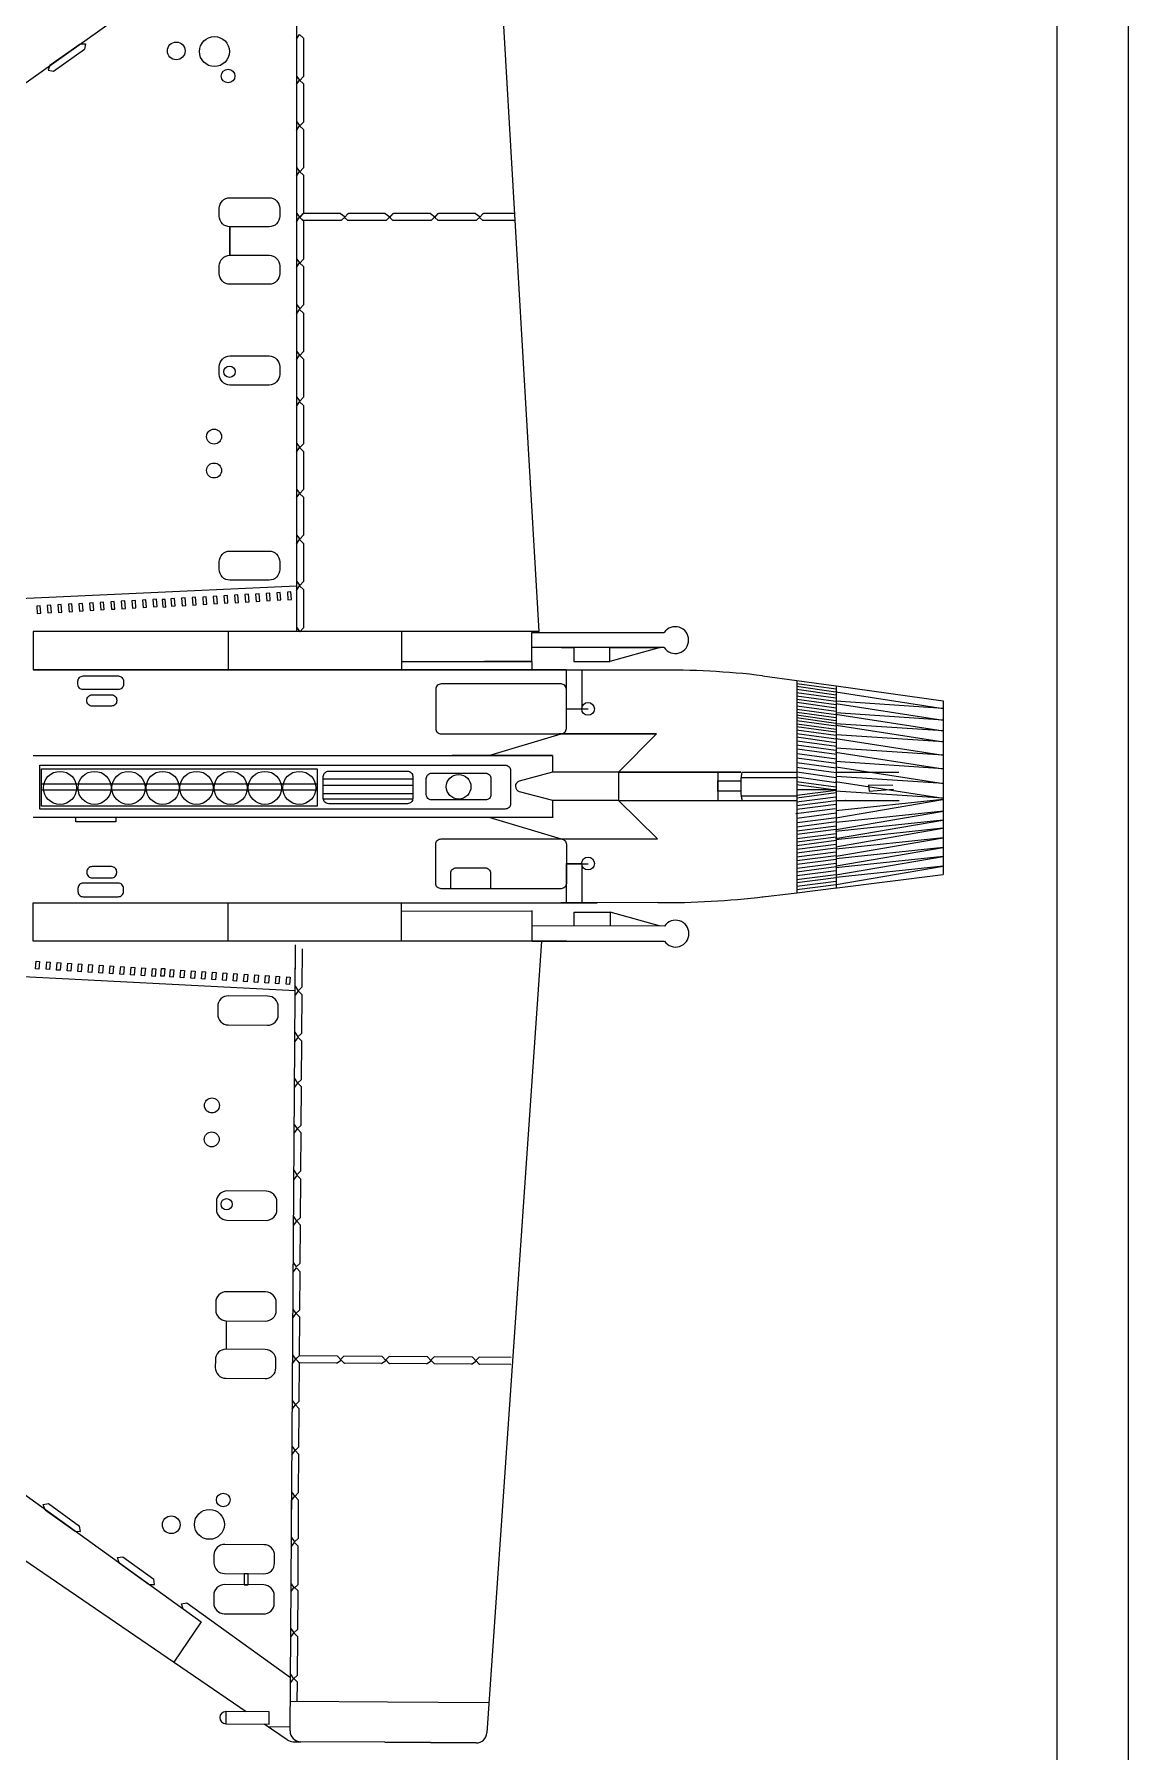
# Model space of a CAD drawing. Header units: feet. Extents: x 0 to 688502, y 0 to 2065459.
# Drawn here: x 8.833 to 11.89, y 6.053 to 10.853 of the extents above; entities that cross this region are included whole.
import ezdxf

# ---------------------------------------------------------------- set-up
doc = ezdxf.new("R2010")
doc.units = ezdxf.units.FT

msp = doc.modelspace()

# ---------------------------------------------------------------- linework, layer by layer
for p, q in [((9.5651, 11.3809), (9.5651, 9.1837)), ((10.2427, 9.1837), (10.1152, 11.3826)), ((6.785, 9.2788), (9.315, 11.0779)), ((9.5651, 10.8399), (9.5737, 10.8525)), ((9.5737, 10.8525), (9.5846, 10.842)), ((8.8764, 10.7671), (8.9606, 10.827)), ((8.8864, 10.7502), (8.9733, 10.8121)), ((8.9606, 10.827), (8.9759, 10.827)), ((8.9759, 10.827), (8.9733, 10.8121)), ((8.981, 10.8406), (8.9809, 10.8403)), ((9.5651, 10.8429), (9.5651, 10.7361)), ((9.5846, 10.842), (9.5846, 10.7352)), ((8.8764, 10.7671), (8.8714, 10.7527)), ((8.8566, 10.7523), (8.8571, 10.7523)), ((8.8714, 10.7527), (8.8864, 10.7502)), ((9.5651, 10.7366), (9.5743, 10.7244)), ((9.5651, 10.7126), (9.5737, 10.7252)), ((9.5737, 10.7252), (9.5846, 10.7147)), ((9.5743, 10.7244), (9.5846, 10.7352)), ((9.5846, 10.7147), (9.5846, 10.6079)), ((9.5651, 10.6093), (9.5743, 10.597)), ((9.5651, 10.5846), (9.5737, 10.5973)), ((9.5737, 10.5973), (9.5846, 10.5868)), ((9.5743, 10.597), (9.5846, 10.6079)), ((9.5846, 10.5868), (9.5846, 10.48)), ((9.5651, 10.4813), (9.5743, 10.4691)), ((9.5651, 10.457), (9.5737, 10.4696)), ((9.5737, 10.4696), (9.5846, 10.4592)), ((9.5743, 10.4691), (9.5846, 10.48)), ((9.5846, 10.4592), (9.5846, 10.3523)), ((9.5651, 10.3537), (9.5743, 10.3415)), ((9.5651, 10.3291), (9.5737, 10.3417)), ((9.5737, 10.3417), (9.5846, 10.3312)), ((9.5743, 10.3415), (9.5846, 10.3523)), ((9.5743, 10.3415), (9.5842, 10.3519)), ((9.5836, 10.3325), (9.5743, 10.3415)), ((9.6904, 10.3325), (9.5836, 10.3325)), ((9.5842, 10.3519), (9.585, 10.352)), ((9.5846, 10.3312), (9.5846, 10.2244)), ((9.6882, 10.352), (9.585, 10.352)), ((9.6882, 10.352), (9.7009, 10.3434)), ((9.7009, 10.3434), (9.6904, 10.3325)), ((9.6994, 10.3415), (9.7093, 10.3519)), ((9.7086, 10.3325), (9.6994, 10.3415)), ((9.8155, 10.3325), (9.7086, 10.3325)), ((9.7093, 10.3519), (9.7101, 10.352)), ((9.8133, 10.352), (9.7101, 10.352)), ((9.8133, 10.352), (9.8259, 10.3434)), ((9.8259, 10.3434), (9.8155, 10.3325)), ((9.8255, 10.3415), (9.8354, 10.3519)), ((9.8348, 10.3325), (9.8255, 10.3415)), ((9.9416, 10.3325), (9.8348, 10.3325)), ((9.8354, 10.3519), (9.8362, 10.352)), ((9.9395, 10.352), (9.8362, 10.352)), ((9.9395, 10.352), (9.9521, 10.3434)), ((9.9521, 10.3434), (9.9416, 10.3325)), ((9.9513, 10.3415), (9.9612, 10.3519)), ((9.9606, 10.3325), (9.9513, 10.3415)), ((10.0674, 10.3325), (9.9606, 10.3325)), ((9.9612, 10.3519), (9.962, 10.352)), ((10.0653, 10.352), (9.962, 10.352)), ((10.0653, 10.352), (10.0779, 10.3434)), ((10.0779, 10.3434), (10.0674, 10.3325)), ((10.0768, 10.3415), (10.0868, 10.3519)), ((10.0861, 10.3325), (10.0768, 10.3415)), ((10.1761, 10.3325), (10.0861, 10.3325)), ((10.0868, 10.3519), (10.0876, 10.352)), ((10.175, 10.352), (10.0876, 10.352)), ((9.5651, 10.2258), (9.5743, 10.2136)), ((9.5651, 10.2018), (9.5737, 10.2144)), ((9.5737, 10.2144), (9.5846, 10.2039)), ((9.5743, 10.2136), (9.5846, 10.2244)), ((9.5846, 10.2039), (9.5846, 10.0971)), ((9.5651, 10.0985), (9.5743, 10.0863)), ((9.5651, 10.0712), (9.5737, 10.0838)), ((9.5737, 10.0838), (9.5846, 10.0733)), ((9.5743, 10.0863), (9.5846, 10.0971)), ((9.5846, 10.0733), (9.5846, 9.9665)), ((9.5651, 9.9679), (9.5743, 9.9557)), ((9.5651, 9.9433), (9.5737, 9.9559)), ((9.5737, 9.9559), (9.5846, 9.9454)), ((9.5743, 9.9557), (9.5846, 9.9665)), ((9.5846, 9.9454), (9.5846, 9.8386)), ((9.5651, 9.84), (9.5743, 9.8278)), ((9.5651, 9.8133), (9.5737, 9.8259)), ((9.5737, 9.8259), (9.5846, 9.8154)), ((9.5743, 9.8278), (9.5846, 9.8386)), ((9.5846, 9.8154), (9.5846, 9.7086)), ((9.5651, 9.71), (9.5743, 9.6978)), ((9.5651, 9.6854), (9.5737, 9.698)), ((9.5737, 9.698), (9.5846, 9.6875)), ((9.5743, 9.6978), (9.5846, 9.7086)), ((9.5846, 9.6875), (9.5846, 9.5807)), ((9.5651, 9.5821), (9.5743, 9.5698)), ((9.5651, 9.5575), (9.5737, 9.5701)), ((9.5737, 9.5701), (9.5846, 9.5596)), ((9.5743, 9.5698), (9.5846, 9.5807)), ((9.5846, 9.5596), (9.5846, 9.4528)), ((9.5651, 9.4542), (9.5743, 9.4419)), ((9.5651, 9.428), (9.5737, 9.4407)), ((9.5737, 9.4407), (9.5846, 9.4302)), ((9.5743, 9.4419), (9.5846, 9.4528)), ((9.5846, 9.4302), (9.5846, 9.3234)), ((9.5651, 9.3247), (9.5743, 9.3125)), ((9.5743, 9.3125), (9.5846, 9.3234)), ((7.8373, 9.2333), (9.5651, 9.3116)), ((9.5651, 9.2989), (9.5737, 9.3116)), ((9.5651, 9.2989), (9.5651, 9.1957)), ((9.5737, 9.3116), (9.5846, 9.3011)), ((9.5846, 9.3011), (9.5846, 9.1943)), ((9.3741, 9.1837), (9.3741, 9.0765)), ((9.5651, 9.1956), (9.5651, 9.1957)), ((9.5651, 9.1956), (9.5743, 9.1834)), ((9.5743, 9.1834), (9.5846, 9.1943)), ((9.8586, 9.1837), (9.8586, 9.0765)), ((10.2229, 9.0985), (10.2229, 9.181)), ((10.3051, 9.1388), (10.3404, 9.1388)), ((10.3404, 9.1388), (10.3404, 9.0997)), ((10.4402, 9.0997), (10.4402, 9.1388)), ((10.4402, 9.1388), (10.4889, 9.1388)), ((10.5809, 9.1388), (10.4402, 9.0997)), ((10.4889, 9.1388), (10.5322, 9.1388)), ((10.5322, 9.1388), (10.5809, 9.1388)), ((10.5809, 9.1388), (10.5809, 9.1388)), ((8.8296, 9.0765), (10.3191, 9.0765)), ((10.3191, 9.0765), (8.8296, 9.0765)), ((9.8586, 9.0997), (10.2229, 9.0997)), ((10.2229, 9.0997), (10.0904, 9.0997)), ((10.2229, 9.0997), (10.2229, 9.0765)), ((10.5711, 9.0761), (10.3191, 9.0761)), ((10.3404, 9.0997), (10.4402, 9.0997)), ((10.8675, 9.0602), (10.9628, 9.047)), ((10.9621, 9.0308), (11.0719, 9.0156)), ((10.9628, 9.047), (10.9628, 8.4531)), ((10.9628, 9.047), (11.0726, 9.0318)), ((10.963, 9.0389), (11.0728, 9.0236)), ((11.0726, 9.0318), (11.0726, 8.4673)), ((11.0726, 9.0318), (11.3722, 8.9902)), ((10.9618, 9.0042), (11.0716, 8.989)), ((10.9621, 9.0135), (11.0719, 8.9982)), ((10.9627, 9.0224), (11.0725, 9.0072)), ((10.963, 8.9952), (11.0728, 8.98)), ((10.963, 8.986), (11.0728, 8.9707)), ((11.3722, 8.9691), (11.0716, 8.989)), ((11.0719, 9.0156), (11.3722, 8.9691)), ((11.0719, 8.983), (11.3722, 8.9365)), ((11.3722, 8.9902), (11.3722, 8.5048)), ((10.3191, 8.9676), (10.3798, 8.9676)), ((10.9621, 8.9507), (11.0719, 8.9355)), ((10.9624, 8.9432), (11.0722, 8.928)), ((10.9627, 8.9764), (11.0725, 8.9612)), ((10.9627, 8.9355), (11.0725, 8.9202)), ((10.963, 8.9588), (11.0728, 8.9435)), ((10.9633, 8.9671), (11.0731, 8.9519)), ((11.0713, 8.9528), (11.3716, 8.9063)), ((11.3722, 8.9365), (11.0716, 8.9564)), ((10.1025, 8.837), (10.3042, 8.8979)), ((10.2991, 8.8964), (10.2995, 8.8979)), ((10.2995, 8.8979), (10.2991, 8.8964)), ((10.5711, 8.8979), (10.2995, 8.8979)), ((10.3042, 8.8979), (10.5711, 8.8979)), ((10.4647, 8.8979), (10.4647, 8.8982)), ((10.5711, 8.8979), (10.4647, 8.791)), ((10.9618, 8.9092), (11.0716, 8.8939)), ((10.9624, 8.9184), (11.0722, 8.9032)), ((10.9624, 8.8891), (11.0722, 8.8739)), ((10.963, 8.9262), (11.0728, 8.911)), ((10.963, 8.8987), (11.0728, 8.8835)), ((11.3716, 8.9063), (11.071, 8.9262)), ((11.0719, 8.8844), (11.3722, 8.8379)), ((11.3731, 8.8755), (11.0725, 8.8954)), ((11.0728, 8.922), (11.3731, 8.8755)), ((8.8296, 8.837), (10.0005, 8.837)), ((10.0005, 8.837), (10.2806, 8.837)), ((10.2806, 8.837), (10.0005, 8.837)), ((10.2806, 8.837), (10.2806, 8.791)), ((10.9618, 8.867), (11.0716, 8.8518)), ((10.9636, 8.8787), (11.0734, 8.8634)), ((10.9636, 8.8431), (11.0734, 8.8279)), ((10.9639, 8.8563), (11.0737, 8.841)), ((11.0713, 8.8467), (11.3716, 8.8002)), ((11.3722, 8.8379), (11.0716, 8.8578)), ((10.2806, 8.791), (10.1876, 8.7657)), ((10.4647, 8.791), (10.2806, 8.791)), ((10.4647, 8.791), (10.4644, 8.7115)), ((10.4647, 8.791), (10.8063, 8.791)), ((10.8063, 8.791), (10.4647, 8.791)), ((10.7426, 8.791), (10.7426, 8.7115)), ((10.8091, 8.7909), (10.9628, 8.7909)), ((10.9627, 8.8308), (11.0725, 8.8156)), ((10.963, 8.8177), (11.0728, 8.8025)), ((10.963, 8.8048), (11.0728, 8.7896)), ((10.963, 8.7914), (11.0728, 8.7762)), ((11.3716, 8.8002), (11.071, 8.8201)), ((11.0726, 8.7909), (11.0968, 8.7909)), ((11.0728, 8.8055), (11.3731, 8.759)), ((11.0968, 8.7909), (11.0972, 8.7909)), ((11.0972, 8.7909), (11.248, 8.7909)), ((8.8511, 8.7581), (9.6231, 8.7581)), ((8.8538, 8.7413), (9.6231, 8.7413)), ((9.8906, 8.7533), (9.6401, 8.7533)), ((9.6407, 8.7718), (9.8906, 8.7718)), ((9.8906, 8.7718), (9.8906, 8.7533)), ((10.1877, 8.7369), (10.2806, 8.712)), ((10.9602, 8.7745), (10.8067, 8.7745)), ((10.9624, 8.7648), (11.0722, 8.7496)), ((10.9624, 8.7564), (11.0722, 8.7412)), ((11.0722, 8.7412), (10.9628, 8.7412)), ((10.963, 8.7774), (11.0728, 8.7621)), ((10.9633, 8.7262), (11.0731, 8.7404)), ((11.3716, 8.7177), (11.071, 8.7376)), ((11.0713, 8.7642), (11.3716, 8.7177)), ((11.3731, 8.759), (11.0725, 8.7789)), ((11.231, 8.753), (11.1631, 8.7542)), ((11.1631, 8.7542), (11.1652, 8.7378)), ((11.1652, 8.7378), (11.2331, 8.7428)), ((9.6401, 8.7312), (9.89, 8.7312)), ((9.8898, 8.7153), (9.6403, 8.7153)), ((10.2806, 8.712), (10.2806, 8.6654)), ((10.2806, 8.712), (10.4647, 8.7115)), ((10.2827, 8.7115), (10.2827, 8.712)), ((10.4647, 8.7115), (10.2827, 8.7115)), ((10.4644, 8.7115), (10.8063, 8.7115)), ((10.4647, 8.7115), (10.5738, 8.6042)), ((10.5738, 8.6042), (10.4647, 8.7115)), ((10.8063, 8.7115), (10.8101, 8.7116)), ((10.8078, 8.7245), (10.9602, 8.7245)), ((10.8101, 8.7116), (10.9628, 8.7116)), ((10.9606, 8.6751), (11.0704, 8.6892)), ((10.9621, 8.7077), (11.0719, 8.7218)), ((10.963, 8.7193), (11.0728, 8.7335)), ((10.963, 8.6975), (11.0728, 8.7117)), ((10.963, 8.6873), (11.0728, 8.7015)), ((11.3712, 8.7145), (11.0716, 8.6827)), ((11.0718, 8.663), (11.3712, 8.7145)), ((11.0726, 8.7116), (11.0986, 8.7116)), ((11.0997, 8.7116), (11.0986, 8.7116)), ((11.0997, 8.7116), (11.2489, 8.7116)), ((8.8296, 8.6654), (10.005, 8.6654)), ((10.005, 8.6654), (10.2827, 8.6654)), ((10.1025, 8.6654), (10.3042, 8.6045)), ((10.2806, 8.6666), (10.2827, 8.6654)), ((10.2827, 8.6654), (10.2806, 8.6666)), ((10.9627, 8.6383), (11.0725, 8.6525)), ((10.9627, 8.627), (11.0725, 8.6411)), ((10.963, 8.6625), (11.0728, 8.6767)), ((10.9636, 8.6503), (11.0734, 8.6644)), ((11.3706, 8.6565), (11.071, 8.6247)), ((11.0712, 8.605), (11.3706, 8.6565)), ((11.3724, 8.6816), (11.0728, 8.6498)), ((11.073, 8.6301), (11.3724, 8.6816)), ((10.2995, 8.6059), (10.3, 8.6042)), ((10.3, 8.6042), (10.5738, 8.6042)), ((10.9627, 8.6055), (11.0725, 8.6196)), ((10.963, 8.6171), (11.0728, 8.6313)), ((10.963, 8.586), (11.0728, 8.6002)), ((10.9633, 8.5956), (11.0731, 8.6098)), ((11.3712, 8.6338), (11.0716, 8.602)), ((11.0718, 8.5823), (11.3712, 8.6338)), ((11.3721, 8.6072), (11.0725, 8.5754)), ((11.0727, 8.5557), (11.3721, 8.6072)), ((10.9621, 8.5651), (11.0719, 8.5793)), ((10.9624, 8.5537), (11.0722, 8.5679)), ((10.9627, 8.5436), (11.0725, 8.5577)), ((10.9627, 8.5334), (11.0725, 8.5476)), ((10.9633, 8.5756), (11.0731, 8.5897)), ((11.3715, 8.5552), (11.0719, 8.5234)), ((11.3715, 8.5552), (11.0719, 8.5234)), ((11.0721, 8.5037), (11.3715, 8.5552)), ((11.0721, 8.5037), (11.3715, 8.5552)), ((11.3721, 8.5806), (11.0725, 8.5488)), ((11.0727, 8.5291), (11.3721, 8.5806)), ((10.3191, 8.5345), (10.3798, 8.5345)), ((10.9621, 8.491), (11.0719, 8.5051)), ((10.9627, 8.5125), (11.0725, 8.5267)), ((10.9627, 8.5017), (11.0725, 8.5159)), ((10.963, 8.5227), (11.0728, 8.5368)), ((11.0687, 8.4669), (11.3722, 8.5048)), ((11.3722, 8.528), (11.0726, 8.4962)), ((11.0728, 8.4765), (11.3722, 8.528)), ((10.8597, 8.4415), (10.9552, 8.4522)), ((10.9552, 8.4522), (10.9628, 8.4531)), ((10.9628, 8.4531), (11.0726, 8.4673)), ((10.963, 8.482), (11.0728, 8.4962)), ((10.963, 8.4623), (11.0728, 8.4765)), ((10.9633, 8.4722), (11.0731, 8.4863)), ((8.8296, 8.4256), (10.4055, 8.4256)), ((9.3742, 8.3185), (9.3742, 8.4257)), ((9.8587, 8.3186), (9.8586, 8.4258)), ((9.8586, 8.4026), (10.223, 8.4027)), ((10.223, 8.4039), (10.223, 8.3214)), ((10.575, 8.4262), (10.3034, 8.4254)), ((10.2238, 8.3608), (10.223, 8.3608)), ((10.3413, 8.3607), (10.3413, 8.3998)), ((10.3413, 8.3998), (10.4411, 8.3998)), ((10.4411, 8.3998), (10.4411, 8.3606)), ((10.5818, 8.3605), (10.4411, 8.3998)), ((9.5472, 6.1107), (9.5621, 8.3079)), ((10.2501, 8.3187), (10.0973, 6.1052)), ((10.223, 8.3214), (10.223, 8.3187)), ((7.834, 8.27), (9.5613, 8.18)), ((9.5613, 8.1926), (9.562, 8.2958)), ((9.5808, 8.1903), (9.5816, 8.2972)), ((9.4247, 6.1644), (6.3957, 8.2353)), ((6.7814, 8.2317), (9.2991, 6.4154)), ((9.5612, 8.1668), (9.5704, 8.179)), ((9.5613, 8.1926), (9.5698, 8.1799)), ((9.5698, 8.1799), (9.5808, 8.1903)), ((9.5704, 8.179), (9.5807, 8.168)), ((9.5799, 8.0612), (9.5807, 8.168)), ((9.5603, 8.0374), (9.5696, 8.0495)), ((9.5605, 8.0635), (9.569, 8.0508)), ((9.569, 8.0508), (9.5799, 8.0612)), ((9.5696, 8.0495), (9.5798, 8.0386)), ((9.5791, 7.9318), (9.5798, 8.0386)), ((9.5595, 7.9095), (9.5687, 7.9216)), ((9.5596, 7.9341), (9.5681, 7.9214)), ((9.5681, 7.9214), (9.5791, 7.9318)), ((9.5687, 7.9216), (9.5789, 7.9107)), ((9.5782, 7.8039), (9.5789, 7.9107)), ((9.5586, 7.7816), (9.5678, 7.7937)), ((9.5587, 7.8062), (9.5672, 7.7935)), ((9.5672, 7.7935), (9.5782, 7.8039)), ((9.5678, 7.7937), (9.5781, 7.7828)), ((9.5773, 7.676), (9.5781, 7.7828)), ((9.5577, 7.6516), (9.5669, 7.6637)), ((9.5578, 7.6783), (9.5664, 7.6656)), ((9.5664, 7.6656), (9.5773, 7.676)), ((9.5669, 7.6637), (9.5772, 7.6528)), ((9.5764, 7.546), (9.5772, 7.6528)), ((9.557, 7.5483), (9.5655, 7.5356)), ((9.5655, 7.5356), (9.5764, 7.546)), ((9.5568, 7.5237), (9.5661, 7.5358)), ((9.5661, 7.5358), (9.5763, 7.5249)), ((9.5756, 7.4181), (9.5763, 7.5249)), ((9.556, 7.3931), (9.5652, 7.4052)), ((9.5561, 7.4204), (9.5646, 7.4077)), ((9.5646, 7.4077), (9.5756, 7.4181)), ((9.5652, 7.4052), (9.5754, 7.3943)), ((9.5747, 7.2875), (9.5754, 7.3943)), ((9.3691, 7.2572), (9.3685, 7.1777)), ((9.5551, 7.2657), (9.5643, 7.2779)), ((9.5552, 7.2898), (9.5637, 7.2771)), ((9.5637, 7.2771), (9.5747, 7.2875)), ((9.5643, 7.2779), (9.5746, 7.267)), ((9.5738, 7.1602), (9.5746, 7.267)), ((9.5543, 7.1624), (9.5628, 7.1498)), ((9.5628, 7.1498), (9.5738, 7.1602)), ((9.5728, 7.1589), (9.5635, 7.15)), ((9.6796, 7.1582), (9.5728, 7.1589)), ((9.69, 7.1472), (9.6796, 7.1582)), ((9.6979, 7.1581), (9.6885, 7.1491)), ((9.8047, 7.1574), (9.6979, 7.1581)), ((9.8151, 7.1464), (9.8047, 7.1574)), ((9.824, 7.1572), (9.8147, 7.1483)), ((9.9308, 7.1565), (9.824, 7.1572)), ((9.9412, 7.1455), (9.9308, 7.1565)), ((9.9498, 7.1564), (9.9405, 7.1474)), ((10.0566, 7.1557), (9.9498, 7.1564)), ((10.067, 7.1447), (10.0566, 7.1557)), ((10.0753, 7.1555), (10.066, 7.1466)), ((10.1653, 7.1549), (10.0753, 7.1555)), ((9.5542, 7.1378), (9.5635, 7.15)), ((9.5635, 7.15), (9.5737, 7.1391)), ((9.5635, 7.15), (9.5733, 7.1395)), ((9.573, 7.0323), (9.5737, 7.1391)), ((9.5733, 7.1395), (9.5741, 7.1394)), ((9.6773, 7.1387), (9.5741, 7.1394)), ((9.6773, 7.1387), (9.69, 7.1472)), ((9.6885, 7.1491), (9.6984, 7.1386)), ((9.6984, 7.1386), (9.6992, 7.1386)), ((9.8024, 7.1379), (9.6992, 7.1386)), ((9.8024, 7.1379), (9.8151, 7.1464)), ((9.8147, 7.1483), (9.8245, 7.1378)), ((9.8245, 7.1378), (9.8253, 7.1377)), ((9.9285, 7.137), (9.8253, 7.1377)), ((9.9285, 7.137), (9.9412, 7.1455)), ((9.9405, 7.1474), (9.9503, 7.1369)), ((9.9503, 7.1369), (9.9511, 7.1369)), ((10.0543, 7.1362), (9.9511, 7.1369)), ((10.0543, 7.1362), (10.067, 7.1447)), ((10.066, 7.1466), (10.0758, 7.1361)), ((10.0758, 7.1361), (10.0766, 7.136)), ((10.164, 7.1354), (10.0766, 7.136)), ((9.5534, 7.0102), (9.5626, 7.0224)), ((9.5535, 7.0345), (9.562, 7.0219)), ((9.562, 7.0219), (9.573, 7.0323)), ((9.5626, 7.0224), (9.5728, 7.0115)), ((9.5721, 6.9047), (9.5728, 7.0115)), ((9.5525, 6.8823), (9.5617, 6.8945)), ((9.5526, 6.9069), (9.5611, 6.8942)), ((9.5611, 6.8942), (9.5721, 6.9047)), ((9.5617, 6.8945), (9.5719, 6.8836)), ((9.5712, 6.7768), (9.5719, 6.8836)), ((9.5517, 6.779), (9.5602, 6.7663)), ((9.5602, 6.7663), (9.5712, 6.7768)), ((8.843, 6.7441), (8.8435, 6.7441)), ((8.8578, 6.7436), (8.8728, 6.746)), ((8.8627, 6.7291), (8.8578, 6.7436)), ((8.8627, 6.7291), (8.9465, 6.6687)), ((8.8728, 6.746), (8.9593, 6.6835)), ((9.5508, 6.6487), (9.5516, 6.7555)), ((9.5516, 6.755), (9.5608, 6.7672)), ((9.5608, 6.7672), (9.5711, 6.7562)), ((9.5704, 6.6494), (9.5711, 6.7562)), ((8.9618, 6.6686), (8.9593, 6.6835)), ((8.9465, 6.6687), (8.9618, 6.6686)), ((8.9668, 6.6549), (8.9667, 6.6552)), ((9.5507, 6.6256), (9.56, 6.6377)), ((9.5509, 6.6517), (9.5594, 6.639)), ((9.5594, 6.639), (9.5704, 6.6494)), ((9.56, 6.6377), (9.5702, 6.6268)), ((9.5695, 6.52), (9.5702, 6.6268)), ((9.0506, 6.5944), (9.0509, 6.5944)), ((9.0648, 6.5954), (9.0798, 6.5978)), ((9.0697, 6.581), (9.0648, 6.5954)), ((9.0652, 6.5944), (9.0659, 6.5944)), ((9.0659, 6.5944), (9.0657, 6.5956)), ((9.0697, 6.581), (9.1535, 6.5205)), ((9.0798, 6.5978), (9.1663, 6.5354)), ((9.1688, 6.5205), (9.1663, 6.5354)), ((9.1535, 6.5205), (9.1688, 6.5205)), ((9.2053, 6.4829), (9.2052, 6.4832)), ((9.5499, 6.5007), (9.5591, 6.5128)), ((9.55, 6.5223), (9.5585, 6.5096)), ((9.5585, 6.5096), (9.5695, 6.52)), ((9.5591, 6.5128), (9.5694, 6.5019)), ((9.5686, 6.3951), (9.5694, 6.5019)), ((9.2442, 6.466), (9.2591, 6.4684)), ((9.249, 6.4515), (9.2442, 6.466)), ((9.2591, 6.4684), (9.3456, 6.406)), ((9.2704, 6.46), (9.2704, 6.4603)), ((9.2991, 6.4154), (9.2222, 6.3029)), ((9.2891, 6.4225), (9.2893, 6.4225)), ((9.3456, 6.406), (9.5482, 6.2598)), ((9.549, 6.3725), (9.5582, 6.3846)), ((9.5491, 6.3974), (9.5576, 6.3847)), ((9.5576, 6.3847), (9.5686, 6.3951)), ((9.5582, 6.3846), (9.5685, 6.3737)), ((9.5678, 6.2669), (9.5685, 6.3737)), ((9.5482, 6.2454), (9.5574, 6.2576)), ((9.5483, 6.2692), (9.5568, 6.2565)), ((9.5568, 6.2565), (9.5678, 6.2669)), ((9.5574, 6.2576), (9.5676, 6.2467)), ((9.5673, 6.1936), (9.5676, 6.2467)), ((9.5484, 6.1938), (9.5478, 6.1938)), ((9.5484, 6.1938), (9.8197, 6.1919)), ((9.8197, 6.1919), (10.1028, 6.19)), ((9.5395, 6.0859), (9.475, 6.13)), ((9.4852, 6.123), (9.5473, 6.1226)), ((9.5561, 6.0807), (9.5769, 6.0806)), ((9.8124, 6.079), (9.5769, 6.0806)), ((9.8124, 6.079), (10.0673, 6.0773)), ((10.0673, 6.0773), (9.8124, 6.079))]:
    msp.add_line(p, q)
for points in [[(-0.2, -0.2), (11.89, -0.2), (11.89, 16.74), (-0.2, 16.74)], [(0, 0), (11.69, 0), (11.69, 16.54), (0, 16.54)], [(9.3792, 10.3152), (9.3792, 10.3152), (9.3792, 10.2357), (9.3792, 10.2357)], [(9.0183, 9.2442), (9.0281, 9.2451), (9.0264, 9.2659), (9.0166, 9.2651)], [(9.0479, 9.2459), (9.0577, 9.2467), (9.0559, 9.2676), (9.0461, 9.2668)], [(9.0774, 9.2476), (9.0872, 9.2484), (9.0855, 9.2693), (9.0756, 9.2684)], [(9.1069, 9.2493), (9.1168, 9.2501), (9.115, 9.2709), (9.1052, 9.2701)], [(9.1365, 9.2509), (9.1463, 9.2518), (9.1446, 9.2726), (9.1347, 9.2718)], [(9.166, 9.2526), (9.1758, 9.2534), (9.1741, 9.2743), (9.1643, 9.2735)], [(9.1917, 9.2526), (9.2005, 9.2524), (9.1987, 9.2733), (9.1899, 9.2735)], [(9.2162, 9.2545), (9.2261, 9.2553), (9.2243, 9.2761), (9.2145, 9.2753)], [(9.2458, 9.2561), (9.2556, 9.257), (9.2538, 9.2778), (9.244, 9.277)], [(9.2753, 9.2578), (9.2851, 9.2586), (9.2834, 9.2795), (9.2736, 9.2787)], [(9.3049, 9.2595), (9.3147, 9.2603), (9.3129, 9.2812), (9.3031, 9.2803)], [(9.3344, 9.2612), (9.3442, 9.262), (9.3425, 9.2828), (9.3326, 9.282)], [(9.3639, 9.2628), (9.3738, 9.2637), (9.372, 9.2845), (9.3622, 9.2837)], [(9.3935, 9.2645), (9.4033, 9.2654), (9.4015, 9.2862), (9.3917, 9.2854)], [(9.423, 9.2662), (9.4328, 9.267), (9.4311, 9.2879), (9.4213, 9.287)], [(9.4526, 9.2679), (9.4624, 9.2687), (9.4606, 9.2895), (9.4508, 9.2887)], [(9.4823, 9.2695), (9.4921, 9.2704), (9.4903, 9.2912), (9.4805, 9.2904)], [(9.5118, 9.2712), (9.5216, 9.272), (9.5199, 9.2929), (9.5101, 9.2921)], [(9.5413, 9.2729), (9.5512, 9.2737), (9.5494, 9.2946), (9.5396, 9.2937)], [(8.8411, 9.2342), (8.8509, 9.235), (8.8492, 9.2559), (8.8393, 9.255)], [(8.8706, 9.2359), (8.8804, 9.2367), (8.8787, 9.2575), (8.8689, 9.2567)], [(8.9002, 9.2375), (8.91, 9.2384), (8.9082, 9.2592), (8.8984, 9.2584)], [(8.9297, 9.2392), (8.9395, 9.24), (8.9378, 9.2609), (8.9279, 9.2601)], [(8.9592, 9.2409), (8.9691, 9.2417), (8.9673, 9.2626), (8.9575, 9.2617)], [(8.9888, 9.2426), (8.9986, 9.2434), (8.9969, 9.2642), (8.987, 9.2634)], [(8.8526, 8.7996), (9.6231, 8.7996), (9.6231, 8.6959), (8.8526, 8.6959)], [(10.7426, 8.7667), (10.8063, 8.7667), (10.8063, 8.7375), (10.7426, 8.7375)], [(10.3191, 8.5354), (10.3625, 8.5354), (10.3625, 8.4256), (10.3191, 8.4256)], [(8.8378, 8.2623), (8.8476, 8.2614), (8.8457, 8.2405), (8.8359, 8.2414)], [(8.8673, 8.2604), (8.8771, 8.2595), (8.8752, 8.2387), (8.8654, 8.2396)], [(8.8968, 8.2585), (8.9067, 8.2576), (8.9048, 8.2368), (8.8949, 8.2377)], [(8.9264, 8.2566), (8.9362, 8.2557), (8.9343, 8.2349), (8.9245, 8.2358)], [(8.9559, 8.2548), (8.9657, 8.2539), (8.9638, 8.233), (8.954, 8.2339)], [(8.9854, 8.2529), (8.9952, 8.252), (8.9933, 8.2312), (8.9835, 8.2321)], [(9.0149, 8.251), (9.0248, 8.2501), (9.0229, 8.2293), (9.013, 8.2302)], [(9.0445, 8.2491), (9.0543, 8.2482), (9.0524, 8.2274), (9.0426, 8.2283)], [(9.074, 8.2473), (9.0838, 8.2464), (9.0819, 8.2255), (9.0721, 8.2264)], [(9.1035, 8.2454), (9.1133, 8.2445), (9.1115, 8.2237), (9.1016, 8.2246)], [(9.1331, 8.2435), (9.1429, 8.2426), (9.141, 8.2218), (9.1312, 8.2227)], [(9.1626, 8.2416), (9.1724, 8.2407), (9.1705, 8.2199), (9.1607, 8.2208)], [(9.1882, 8.2415), (9.197, 8.2416), (9.1951, 8.2207), (9.1863, 8.2206)], [(9.2128, 8.2394), (9.2226, 8.2385), (9.2207, 8.2177), (9.2109, 8.2186)], [(9.2423, 8.2376), (9.2521, 8.2367), (9.2502, 8.2158), (9.2404, 8.2167)], [(9.2718, 8.2357), (9.2817, 8.2348), (9.2798, 8.214), (9.2699, 8.2148)], [(9.3014, 8.2338), (9.3112, 8.2329), (9.3093, 8.2121), (9.2995, 8.213)], [(9.3309, 8.2319), (9.3407, 8.231), (9.3388, 8.2102), (9.329, 8.2111)], [(9.3604, 8.2301), (9.3702, 8.2292), (9.3683, 8.2083), (9.3585, 8.2092)], [(9.39, 8.2282), (9.3998, 8.2273), (9.3979, 8.2065), (9.3881, 8.2073)], [(9.4195, 8.2263), (9.4293, 8.2254), (9.4274, 8.2046), (9.4176, 8.2055)], [(9.449, 8.2244), (9.4588, 8.2235), (9.4569, 8.2027), (9.4471, 8.2036)], [(9.4787, 8.2226), (9.4885, 8.2217), (9.4866, 8.2008), (9.4768, 8.2017)], [(9.5082, 8.2207), (9.5181, 8.2198), (9.5162, 8.199), (9.5063, 8.1999)], [(9.5378, 8.2188), (9.5476, 8.2179), (9.5457, 8.1971), (9.5359, 8.198)], [(9.4188, 6.5192), (9.4304, 6.5191), (9.4306, 6.5502), (9.419, 6.5503)], [(9.3677, 6.1307), (9.4887, 6.1299), (9.489, 6.164), (9.3679, 6.1648)]]:
    msp.add_lwpolyline(points, close=True)
for points in [[(9.3792, 10.3965), (9.4886, 10.3965, -0.414214), (9.5185, 10.3666), (9.5185, 10.345, -0.414214), (9.4886, 10.3152), (9.3792, 10.3152, -0.414214), (9.3493, 10.345), (9.3493, 10.3666, -0.414214)], [(9.3792, 10.2357), (9.4886, 10.2357, -0.414214), (9.5185, 10.2058), (9.5185, 10.1843, -0.414214), (9.4886, 10.1544), (9.3792, 10.1544, -0.414214), (9.3493, 10.1843), (9.3493, 10.2058, -0.414214)], [(9.3792, 9.9541), (9.4886, 9.9541, -0.414214), (9.5185, 9.9242), (9.5185, 9.9027, -0.414214), (9.4886, 9.8728), (9.3792, 9.8728, -0.414214), (9.3493, 9.9027), (9.3493, 9.9242, -0.414214)], [(9.3792, 9.4087), (9.4886, 9.4087, -0.414214), (9.5185, 9.3788), (9.5185, 9.3573, -0.414214), (9.4886, 9.3274), (9.3792, 9.3274, -0.414214), (9.3493, 9.3573), (9.3493, 9.3788, -0.414214)], [(8.9695, 9.0596), (9.0669, 9.0596, -0.414214), (9.0818, 9.0447), (9.0818, 9.0363, -0.414214), (9.0669, 9.0214), (8.9695, 9.0214, -0.414214), (8.9545, 9.0363), (8.9545, 9.0447, -0.414214)], [(9.9692, 8.8979), (10.3042, 8.8979, 0.414214), (10.3191, 8.9129), (10.3191, 9.0223, 0.414214), (10.3042, 9.0372), (9.9692, 9.0372, 0.414214), (9.9542, 9.0223), (9.9542, 8.9129, 0.414214)], [(8.9943, 9.007), (9.0481, 9.007, -0.414214), (9.063, 8.9921), (9.063, 8.9903, -0.414214), (9.0481, 8.9754), (8.9943, 8.9754, -0.414214), (8.9793, 8.9903), (8.9793, 8.9921, -0.414214)], [(8.8478, 8.8104), (10.1485, 8.8104, -0.414214), (10.1634, 8.7954), (10.1634, 8.7025, -0.414214), (10.1485, 8.6875), (8.8478, 8.6875)], [(9.6551, 8.7936), (9.875, 8.7936, -0.414214), (9.89, 8.7787), (9.89, 8.7174, -0.414214), (9.875, 8.7025), (9.6551, 8.7025, -0.414214), (9.6401, 8.7174), (9.6401, 8.7787, -0.414214)], [(9.9429, 8.788), (10.0935, 8.788, -0.414214), (10.1084, 8.773), (10.1084, 8.7279, -0.414214), (10.0935, 8.713), (9.9429, 8.713, -0.414214), (9.9279, 8.7279), (9.9279, 8.773, -0.414214)], [(8.9943, 8.4951), (9.0481, 8.4951, 0.414214), (9.063, 8.51), (9.063, 8.5118, 0.414214), (9.0481, 8.5268), (8.9943, 8.5268, 0.414214), (8.9793, 8.5118), (8.9793, 8.51, 0.414214)], [(10.011, 8.5235), (10.0923, 8.5235, -0.414214), (10.1072, 8.5085), (10.1072, 8.4649), (9.9961, 8.4649), (9.9961, 8.5085, -0.414214)], [(8.9695, 8.4425), (9.0669, 8.4425, 0.414214), (9.0818, 8.4574), (9.0818, 8.4658, 0.414214), (9.0669, 8.4807), (8.9695, 8.4807, 0.414214), (8.9545, 8.4658), (8.9545, 8.4574, 0.414214)], [(9.3747, 8.0841), (9.4841, 8.0834, 0.414214), (9.5142, 8.113), (9.5143, 8.1346, 0.414214), (9.4846, 8.1646), (9.3753, 8.1654, 0.414214), (9.3452, 8.1357), (9.345, 8.1142, 0.414214)], [(9.371, 7.5387), (9.4804, 7.5379, 0.414214), (9.5105, 7.5676), (9.5106, 7.5891, 0.414214), (9.4809, 7.6192), (9.3716, 7.62, 0.414214), (9.3415, 7.5903), (9.3413, 7.5688, 0.414214)], [(9.3691, 7.2572), (9.4785, 7.2564, 0.414214), (9.5086, 7.2861), (9.5087, 7.3076, 0.414214), (9.479, 7.3377), (9.3696, 7.3385, 0.414214), (9.3395, 7.3088), (9.3394, 7.2873, 0.414214)], [(9.368, 7.0964), (9.4774, 7.0956, 0.414214), (9.5075, 7.1253), (9.5076, 7.1468, 0.414214), (9.4779, 7.1769), (9.3685, 7.1777, 0.414214), (9.3385, 7.148), (9.3383, 7.1265, 0.414214)], [(9.3643, 6.5507), (9.4737, 6.5499, 0.414214), (9.5038, 6.5796), (9.5039, 6.6011, 0.414214), (9.4742, 6.6312), (9.3648, 6.632, 0.414214), (9.3347, 6.6023), (9.3346, 6.5808, 0.414214)], [(9.3635, 6.4383), (9.4729, 6.4376, 0.414214), (9.503, 6.4672), (9.5031, 6.4888, 0.414214), (9.4735, 6.5188), (9.3641, 6.5196, 0.414214), (9.334, 6.4899), (9.3338, 6.4684, 0.414214)]]:
    msp.add_lwpolyline(points, format="xyb", close=True)
for points in [[(10.2427, 9.1837), (8.8296, 9.1837), (8.8296, 9.0765), (10.3191, 9.0765), (10.3191, 9.0766)], [(10.5925, 9.1388), (10.2229, 9.1388), (10.2229, 9.181), (10.5925, 9.181)], [(10.3625, 9.0761), (10.3625, 8.9668), (10.3191, 8.9668), (10.3191, 9.0766)], [(9.0603, 8.6654), (9.0603, 8.652), (8.9485, 8.652), (8.9485, 8.6654)], [(10.3192, 8.3187), (8.8296, 8.3184), (8.8296, 8.4256), (10.3192, 8.4259), (10.3192, 8.4258)], [(10.5934, 8.3605), (10.2238, 8.3608)], [(10.2238, 8.3186), (10.5934, 8.3184)]]:
    msp.add_lwpolyline(points)
for points in [[(9.9542, 8.4798), (9.9542, 8.5892, -0.414214), (9.9692, 8.6042), (10.3042, 8.6042, -0.414214), (10.3191, 8.5892), (10.3191, 8.4798, -0.414214), (10.3042, 8.4649), (9.9692, 8.4649)], [(10.0995, 8.4649), (9.9692, 8.4649, -0.414214), (9.9542, 8.4798), (9.9542, 8.5345)]]:
    msp.add_lwpolyline(points, format="xyb")
for centre, radius in [((9.2292, 10.8068), 0.0248), ((9.3359, 10.805), 0.0418), ((9.3741, 10.7366), 0.0191), ((9.378, 9.9099), 0.0158), ((9.335, 9.7288), 0.0209), ((9.335, 9.634), 0.0209), ((10.3798, 8.9676), 0.0179), ((8.9046, 8.7467), 0.0463), ((9.0011, 8.7467), 0.0463), ((9.0959, 8.7467), 0.0463), ((9.1912, 8.7467), 0.0463), ((9.286, 8.7467), 0.0463), ((9.3813, 8.7467), 0.0463), ((9.4769, 8.7467), 0.0463), ((9.5732, 8.7467), 0.0463), ((10.0182, 8.75), 0.0344), ((10.3798, 8.5354), 0.0179), ((9.3289, 7.8591), 0.0209), ((9.3283, 7.7643), 0.0209), ((9.3701, 7.5829), 0.0158), ((9.3606, 6.7563), 0.0191), ((9.3219, 6.6881), 0.0418), ((9.2152, 6.6871), 0.0248)]:
    msp.add_circle(centre, radius)
for centre, radius, start, end in [((10.6234, 9.1599), 0.0374, 214.3329, 145.6671), ((10.5954, 6.7494), 2.3268, 83.2839, 90.5998), ((11.008, 8.7539), 0.2023, 169.4746, 176.3584), ((10.1916, 8.7513), 0.0149, 105.1858, 255.0184), ((11.008, 8.7539), 0.2023, 184.6446, 192.0529), ((10.9602, 8.7495), 0.025, 83.9906, 90), ((10.9602, 8.7495), 0.025, 270, 276.0094), ((10.5928, 10.7529), 2.3268, 269.5616, 276.8775), ((10.6243, 8.3394), 0.0374, 214.2901, 145.6243), ((9.3678, 6.1478), 0.017, 89.6106, 269.6106), ((9.5771, 6.1105), 0.0299, 179.6106, 269.6106), ((10.0675, 6.1071), 0.0299, 269.6106, 356.2928), ((9.5563, 6.1106), 0.0299, 235.64, 269.6106)]:
    msp.add_arc(centre, radius, start, end)

doc.saveas('drawing.dxf')
